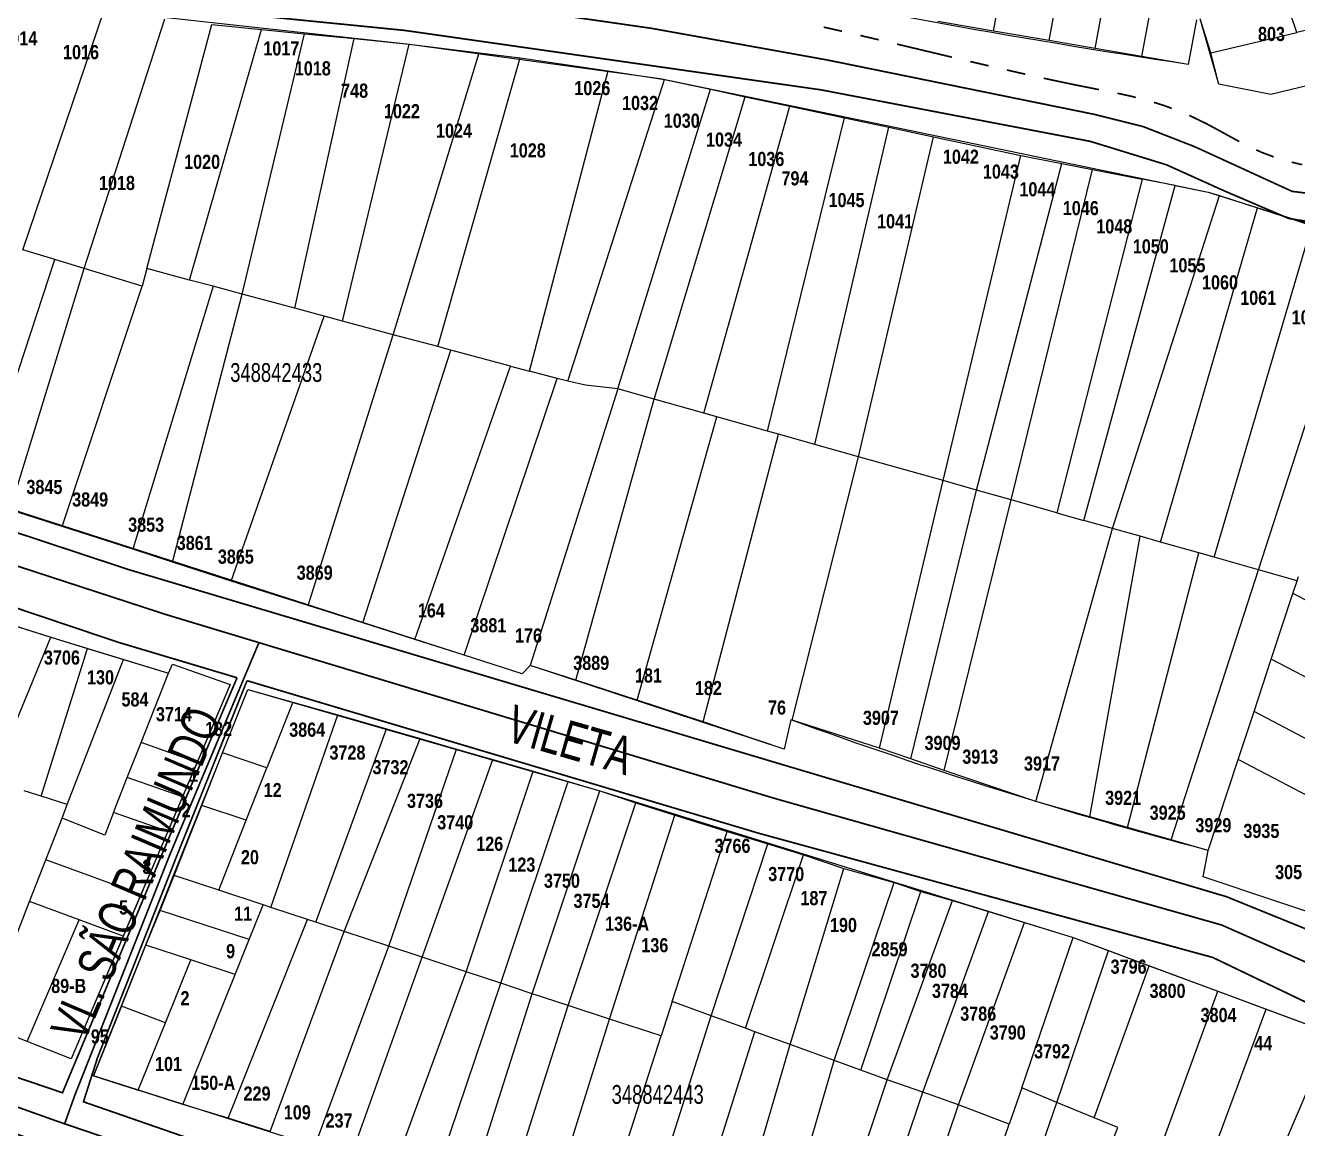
# Model space of a CAD drawing. Extents: x 203136 to 205923, y 4839890 to 4842982.
# Drawn here: x 205385.6 to 205520.8, y 4840043.1 to 4840160.3 of the extents above; entities that cross this region are included whole.
import ezdxf
from ezdxf.enums import TextEntityAlignment as Align

# ---------------------------------------------------------------- set-up
doc = ezdxf.new("R2010")
doc.units = 0
doc.header["$LTSCALE"] = 1.5
doc.header["$MEASUREMENT"] = 0
doc.linetypes.add('TRACO_13', pattern=[8, 5, -1, 1, -1])
doc.linetypes.add('TRACO_25', pattern=[8, 3, -1, 1, -1, 1, -1])
for name, color, linetype in [('CD_MALHA_LOTES', 40, 'CONTINUOUS'), ('CD_TXT_QUADRA', 7, 'CONTINUOUS'), ('RU-QUADRAS', 210, 'CONTINUOUS'), ('SV-EIXO-RUA-N-PAV', 6, 'CONTINUOUS'), ('SV-RUA-NAO-PAV-S-GUIA-C-GUIA', 7, 'CONTINUOUS'), ('SV-TXT-RUA-N-PAV-S-GUIA-C-GUIA', 7, 'CONTINUOUS'), ('SV-TXT-RUA-PAV-S-GUIA-C-GUIA', 7, 'CONTINUOUS'), ('Th_NmrPort', 1, 'CONTINUOUS')]:
    doc.layers.add(name, color=color, linetype=linetype)
doc.styles.add('3488-42-2D_TXTB$0$ARIAL', font='ARIAL.TTF')
doc.styles.add('ARIAL', font='ARIAL.TTF')
doc.styles.get("Standard").update_dxf_attribs({"font": 'swisscbo.ttf'})

msp = doc.modelspace()

# ---------------------------------------------------------------- linework, layer by layer
at = {"layer": 'CD_MALHA_LOTES', "linetype": 'Continuous', "flags": 128}
for points in [[(205488.44, 4840159.65), (205494.12, 4840190.43)], [(205494.36, 4840158.64), (205498.3, 4840179.89)], [(205504.19, 4840156.95), (205507.72, 4840175.77)], [(205499.26, 4840157.8), (205502, 4840172.82)], [(205520.66, 4840159.52), (205519.39, 4840163.31)], [(205385.29, 4840136.43), (205393.91, 4840161.76)], [(205533.99, 4840162.71), (205520.66, 4840159.52)], [(205391.84, 4840134.43), (205400.4, 4840160.96)], [(205398.5, 4840134.42), (205405.4, 4840160.35)], [(205405.4, 4840160.35), (205410.65, 4840159.83)], [(205488.44, 4840159.65), (205482.53, 4840160.67)], [(205510.01, 4840160.84), (205509.12, 4840156.11)], [(205511.53, 4840157.34), (205510.41, 4840160.95)], [(205403.03, 4840133.2), (205410.65, 4840159.83)], [(205408.6, 4840131.71), (205415.25, 4840159.37)], [(205410.65, 4840159.83), (205415.25, 4840159.37)], [(205414.2, 4840130.21), (205420.53, 4840158.85)], [(205415.25, 4840159.37), (205420.53, 4840158.85)], [(205420.53, 4840158.85), (205426.34, 4840158.28)], [(205494.36, 4840158.64), (205488.44, 4840159.65)], [(205511.53, 4840157.34), (205520.66, 4840159.52)], [(205419.27, 4840128.85), (205426.34, 4840158.28)], [(205424.67, 4840127.4), (205433.81, 4840157.36)], [(205426.34, 4840158.28), (205433.81, 4840157.36)], [(205433.81, 4840157.36), (205438.14, 4840156.81)], [(205499.26, 4840157.8), (205494.36, 4840158.64)], [(205504.19, 4840156.95), (205499.26, 4840157.8)], [(205429.42, 4840126.13), (205438.14, 4840156.81)], [(205438.14, 4840156.81), (205447.49, 4840155.42)], [(205509.12, 4840156.11), (205504.19, 4840156.95)], [(205512.4, 4840154.01), (205511.53, 4840157.34)], [(205439.13, 4840123.53), (205447.49, 4840155.42)], [(205447.49, 4840155.42), (205453.48, 4840154.51)], [(205443.22, 4840122.47), (205453.48, 4840154.51)], [(205448.52, 4840121.65), (205458.36, 4840153.47)], [(205453.48, 4840154.51), (205458.36, 4840153.47)], [(205458.36, 4840153.47), (205462.05, 4840152.68)], [(205517.91, 4840152.92), (205512.4, 4840154.01)], [(205523.92, 4840154.36), (205517.91, 4840152.92)], [(205452.4, 4840120.55), (205462.05, 4840152.68)], [(205462.05, 4840152.68), (205466.81, 4840151.67)], [(205457.66, 4840119.07), (205466.81, 4840151.67)], [(205466.81, 4840151.67), (205472.62, 4840150.43)], [(205464.42, 4840117.16), (205472.62, 4840150.43)], [(205469.45, 4840115.74), (205477.34, 4840149.43)], [(205472.62, 4840150.43), (205477.34, 4840149.43)], [(205477.34, 4840149.43), (205482.07, 4840148.43)], [(205474.09, 4840114.43), (205482.07, 4840148.43)], [(205482.07, 4840148.43), (205491.35, 4840146.45)], [(205483.1, 4840111.89), (205491.35, 4840146.45)], [(205486.63, 4840110.89), (205495.72, 4840145.59)], [(205491.35, 4840146.45), (205495.72, 4840145.59)], [(205495.72, 4840145.59), (205498.98, 4840144.95)], [(205490.32, 4840109.85), (205498.98, 4840144.95)], [(205504.23, 4840143.93), (205495.17, 4840108.48)], [(205498.98, 4840144.95), (205504.23, 4840143.93)], [(205507.75, 4840143.24), (205504.23, 4840143.93)], [(205498.03, 4840107.67), (205507.75, 4840143.24)], [(205507.75, 4840143.24), (205511.27, 4840142.55), (205512.45, 4840142.17)], [(205501.1, 4840106.81), (205512.45, 4840142.17)], [(205512.45, 4840142.17), (205516.49, 4840140.87)], [(205506.2, 4840105.37), (205516.49, 4840140.87)], [(205516.49, 4840140.87), (205522.28, 4840139.01)], [(205511.88, 4840103.75), (205522.28, 4840139.01)], [(205516.59, 4840102.42), (205527.85, 4840137.21)], [(205388.69, 4840135.39), (205385.29, 4840136.43)], [(205380.34, 4840109.97), (205388.69, 4840135.39)], [(205383.97, 4840108.8), (205391.84, 4840134.43)], [(205391.84, 4840134.43), (205388.69, 4840135.39)], [(205398, 4840132.54), (205391.84, 4840134.43)], [(205398.5, 4840134.42), (205398, 4840132.54)], [(205403.03, 4840133.2), (205398.5, 4840134.42)], [(205405.52, 4840132.54), (205403.03, 4840133.2)], [(205389.48, 4840107.02), (205398, 4840132.54)], [(205405.52, 4840132.54), (205397, 4840104.6)], [(205401.21, 4840103.24), (205408.6, 4840131.71)], [(205408.6, 4840131.71), (205405.52, 4840132.54)], [(205414.2, 4840130.21), (205408.6, 4840131.71)], [(205407.43, 4840101.23), (205417.31, 4840129.38)], [(205417.31, 4840129.38), (205414.2, 4840130.21)], [(205419.27, 4840128.85), (205417.31, 4840129.38)], [(205424.67, 4840127.4), (205419.27, 4840128.85)], [(205415.64, 4840098.61), (205424.67, 4840127.4)], [(205429.42, 4840126.13), (205424.67, 4840127.4)], [(205421.43, 4840096.77), (205430.77, 4840125.77)], [(205430.77, 4840125.77), (205429.42, 4840126.13)], [(205437.12, 4840124.07), (205430.77, 4840125.77)], [(205426.96, 4840095.01), (205437.12, 4840124.07)], [(205437.12, 4840124.07), (205439.13, 4840123.53)], [(205432.2, 4840093.34), (205442.1, 4840122.73)], [(205442.1, 4840122.73), (205439.13, 4840123.53)], [(205443.22, 4840122.47), (205442.1, 4840122.73)], [(205448.52, 4840121.65), (205445.08, 4840122.03), (205443.22, 4840122.47)], [(205448.52, 4840121.65), (205439.23, 4840092.26)], [(205452.4, 4840120.55), (205448.52, 4840121.65)], [(205444.06, 4840090.68), (205452.4, 4840120.55)], [(205457.66, 4840119.07), (205452.4, 4840120.55)], [(205450.57, 4840088.56), (205459.05, 4840118.68)], [(205459.05, 4840118.68), (205457.66, 4840119.07)], [(205464.42, 4840117.16), (205459.05, 4840118.68)], [(205457.58, 4840086.28), (205465.6, 4840116.83)], [(205465.6, 4840116.83), (205464.42, 4840117.16)], [(205469.45, 4840115.74), (205465.6, 4840116.83)], [(205474.09, 4840114.43), (205469.45, 4840115.74)], [(205467.07, 4840086.44), (205474.09, 4840114.43)], [(205483.1, 4840111.89), (205474.09, 4840114.43)], [(205476.32, 4840083.47), (205483.1, 4840111.89)], [(205486.63, 4840110.89), (205483.1, 4840111.89)], [(205479.66, 4840082.32), (205486.63, 4840110.89)], [(205490.32, 4840109.85), (205486.63, 4840110.89)], [(205389.48, 4840107.02), (205383.97, 4840108.8)], [(205483.22, 4840081.11), (205490.32, 4840109.85)], [(205495.17, 4840108.48), (205490.32, 4840109.85)], [(205495.17, 4840108.48), (205498.03, 4840107.67)], [(205501.1, 4840106.81), (205498.03, 4840107.67)], [(205397, 4840104.6), (205389.48, 4840107.02)], [(205492.95, 4840077.82), (205501.1, 4840106.81)], [(205504.04, 4840105.98), (205501.1, 4840106.81)], [(205498.69, 4840076.18), (205504.04, 4840105.98)], [(205506.2, 4840105.37), (205504.04, 4840105.98)], [(205510.27, 4840104.21), (205506.2, 4840105.37)], [(205401.21, 4840103.24), (205397, 4840104.6)], [(205502.68, 4840075.05), (205510.27, 4840104.21)], [(205511.88, 4840103.75), (205510.27, 4840104.21)], [(205516.59, 4840102.42), (205511.88, 4840103.75)], [(205407.43, 4840101.23), (205401.21, 4840103.24)], [(205507.32, 4840073.73), (205516.59, 4840102.42)], [(205520.7, 4840101.25), (205516.59, 4840102.42)], [(205415.64, 4840098.61), (205407.43, 4840101.23)], [(205520.26, 4840099.91), (205520.7, 4840101.25)], [(205520.7, 4840101.25), (205520.84, 4840101.7)], [(205517.96, 4840092.94), (205520.26, 4840099.91)], [(205522.27, 4840098.88), (205520.26, 4840099.91)], [(205421.43, 4840096.77), (205415.64, 4840098.61)], [(205382.41, 4840097.11), (205388.29, 4840095.25)], [(205426.96, 4840095.01), (205421.43, 4840096.77)], [(205381.99, 4840080.01), (205388.29, 4840095.25)], [(205388.29, 4840095.25), (205392.19, 4840094.06)], [(205387.25, 4840078.36), (205392.19, 4840094.06)], [(205392.19, 4840094.06), (205396.01, 4840092.89)], [(205432.2, 4840093.34), (205426.96, 4840095.01)], [(205390.03, 4840077.48), (205396.01, 4840092.89)], [(205396.01, 4840092.89), (205400.78, 4840091.43)], [(205439.23, 4840092.26), (205438.35, 4840091.38), (205432.2, 4840093.34)], [(205516.13, 4840087.37), (205517.96, 4840092.94)], [(205543.25, 4840079.75), (205517.96, 4840092.94)], [(205397.88, 4840084.06), (205400.78, 4840091.43)], [(205400.78, 4840091.43), (205401.22, 4840092.41)], [(205401.22, 4840092.41), (205407.34, 4840090.23), (205403.83, 4840081.96)], [(205444.06, 4840090.68), (205439.23, 4840092.26)], [(205450.57, 4840088.56), (205444.06, 4840090.68)], [(205406.54, 4840082.97), (205409.2, 4840089.71), (205413.99, 4840088.35)], [(205457.58, 4840086.28), (205450.57, 4840088.56)], [(205413.99, 4840088.35), (205411.24, 4840081.38)], [(205413.99, 4840088.35), (205418.78, 4840087)], [(205514.45, 4840082.28), (205516.13, 4840087.37)], [(205540.35, 4840074.62), (205516.13, 4840087.37)], [(205411.67, 4840066.55), (205418.78, 4840087)], [(205418.78, 4840087), (205423.94, 4840085.54)], [(205467.07, 4840086.44), (205466.91, 4840086.49), (205466.21, 4840083.35), (205457.58, 4840086.28)], [(205476.32, 4840083.47), (205467.07, 4840086.44)], [(205416.43, 4840064.98), (205423.94, 4840085.54)], [(205419.46, 4840063.98), (205427.52, 4840084.5)], [(205423.94, 4840085.54), (205427.52, 4840084.5)], [(205427.52, 4840084.5), (205431.4, 4840083.37)], [(205396.41, 4840080.34), (205397.88, 4840084.06)], [(205403.83, 4840081.96), (205397.88, 4840084.06)], [(205424.2, 4840062.42), (205431.4, 4840083.37)], [(205431.4, 4840083.37), (205435.24, 4840082.26)], [(205479.66, 4840082.32), (205476.32, 4840083.47)], [(205403.83, 4840081.96), (205402.27, 4840078.29)], [(205404.33, 4840077.39), (205406.54, 4840082.97)], [(205411.24, 4840081.38), (205406.54, 4840082.97)], [(205427.73, 4840061.26), (205435.24, 4840082.26)], [(205435.24, 4840082.26), (205439.54, 4840081.01)], [(205483.22, 4840081.11), (205479.66, 4840082.32)], [(205511.27, 4840072.61), (205514.45, 4840082.28)], [(205537.78, 4840070.05), (205514.45, 4840082.28)], [(205394.95, 4840076.62), (205396.41, 4840080.34)], [(205402.27, 4840078.29), (205396.41, 4840080.34)], [(205409.05, 4840075.81), (205411.24, 4840081.38)], [(205432.4, 4840059.72), (205439.54, 4840081.01)], [(205439.54, 4840081.01), (205443.26, 4840079.93)], [(205492.95, 4840077.82), (205483.22, 4840081.11)], [(205436.11, 4840058.5), (205443.26, 4840079.93)], [(205443.26, 4840079.93), (205446.63, 4840078.92)], [(205387.25, 4840078.36), (205385.44, 4840078.93)], [(205390.03, 4840077.48), (205387.25, 4840078.36)], [(205402.27, 4840078.29), (205400.7, 4840074.61)], [(205439.44, 4840057.36), (205446.63, 4840078.92)], [(205443.25, 4840056.14), (205450.43, 4840077.65)], [(205446.63, 4840078.92), (205450.43, 4840077.65)], [(205450.43, 4840077.65), (205454.57, 4840076.34)], [(205498.69, 4840076.18), (205492.95, 4840077.82)], [(205389.47, 4840076.03), (205390.03, 4840077.48)], [(205394.95, 4840076.62), (205394.02, 4840074.24)], [(205400.7, 4840074.61), (205394.95, 4840076.62)], [(205401.38, 4840069.94), (205404.33, 4840077.39)], [(205409.05, 4840075.81), (205404.33, 4840077.39)], [(205447.65, 4840054.69), (205454.57, 4840076.34)], [(205454.57, 4840076.34), (205460.14, 4840074.63)], [(205387.75, 4840071.61), (205389.47, 4840076.03)], [(205394.02, 4840074.24), (205389.47, 4840076.03)], [(205406.12, 4840068.38), (205409.05, 4840075.81)], [(205502.68, 4840075.05), (205498.69, 4840076.18)], [(205507.32, 4840073.73), (205502.68, 4840075.05)], [(205400.7, 4840074.61), (205397.86, 4840067.92)], [(205454.3, 4840056.55), (205460.14, 4840074.63)], [(205460.14, 4840074.63), (205464.45, 4840073.31)], [(205511.27, 4840072.61), (205507.32, 4840073.73)], [(205458.45, 4840055.04), (205464.45, 4840073.31)], [(205464.45, 4840073.31), (205468.27, 4840072.14)], [(205537.78, 4840070.05), (205533.36, 4840062.22), (205510.74, 4840069.81), (205511.27, 4840072.61)], [(205386.03, 4840067.18), (205387.75, 4840071.61)], [(205397.86, 4840067.92), (205387.75, 4840071.61)], [(205462.08, 4840053.72), (205468.27, 4840072.14)], [(205468.27, 4840072.14), (205472.54, 4840070.7)], [(205399.91, 4840066.22), (205401.38, 4840069.94)], [(205406.12, 4840068.38), (205401.38, 4840069.94)], [(205466.83, 4840051.99), (205472.54, 4840070.7)], [(205472.54, 4840070.7), (205477.9, 4840069.19)], [(205410.86, 4840066.82), (205406.12, 4840068.38)], [(205471.53, 4840050.28), (205477.9, 4840069.19)], [(205474.34, 4840049.25), (205480.74, 4840068.23)], [(205477.9, 4840069.19), (205480.74, 4840068.23)], [(205480.74, 4840068.23), (205484.08, 4840067.29)], [(205380.99, 4840054.17), (205386.03, 4840067.18)], [(205391.29, 4840065.24), (205386.03, 4840067.18)], [(205397.86, 4840067.92), (205395.98, 4840063.51)], [(205409.37, 4840063.14), (205410.86, 4840066.82)], [(205411.67, 4840066.55), (205410.86, 4840066.82)], [(205477.15, 4840048.23), (205484.08, 4840067.29)], [(205484.08, 4840067.29), (205487.9, 4840066.12)], [(205398.39, 4840062.53), (205399.91, 4840066.22)], [(205409.37, 4840063.14), (205399.91, 4840066.22)], [(205415.57, 4840065.26), (205411.67, 4840066.55)], [(205480.93, 4840046.91), (205487.9, 4840066.12)], [(205487.9, 4840066.12), (205491.73, 4840064.95)], [(205385.78, 4840052.29), (205391.29, 4840065.24)], [(205395.98, 4840063.51), (205391.29, 4840065.24)], [(205407.14, 4840044.16), (205415.57, 4840065.26)], [(205416.43, 4840064.98), (205415.57, 4840065.26)], [(205419.46, 4840063.98), (205416.43, 4840064.98)], [(205484.71, 4840045.59), (205491.73, 4840064.95)], [(205491.73, 4840064.95), (205496.92, 4840063.36)], [(205395.98, 4840063.51), (205390.43, 4840050.45), (205385.78, 4840052.29)], [(205407.88, 4840059.44), (205409.37, 4840063.14)], [(205411.58, 4840042.73), (205419.46, 4840063.98)], [(205424.2, 4840062.42), (205419.46, 4840063.98)], [(205491.44, 4840047.38), (205496.92, 4840063.36)], [(205496.92, 4840063.36), (205500.67, 4840061.97)], [(205395.78, 4840056.05), (205398.39, 4840062.53)], [(205403.16, 4840060.98), (205398.39, 4840062.53)], [(205416.33, 4840041.18), (205424.2, 4840062.42)], [(205427.73, 4840061.26), (205424.2, 4840062.42)], [(205495.19, 4840045.83), (205500.67, 4840061.97)], [(205500.67, 4840061.97), (205504.99, 4840060.36)], [(205400.45, 4840054.28), (205403.16, 4840060.98)], [(205407.88, 4840059.44), (205403.16, 4840060.98)], [(205420.14, 4840039.96), (205427.73, 4840061.26)], [(205432.4, 4840059.72), (205427.73, 4840061.26)], [(205499.14, 4840044.2), (205504.99, 4840060.36)], [(205504.99, 4840060.36), (205512.29, 4840057.66)], [(205402.3, 4840045.61), (205407.88, 4840059.44)], [(205424.63, 4840038.5), (205432.4, 4840059.72)], [(205436.11, 4840058.5), (205432.4, 4840059.72)], [(205428.87, 4840037.13), (205436.11, 4840058.5)], [(205432.63, 4840036), (205439.44, 4840057.36)], [(205439.44, 4840057.36), (205436.11, 4840058.5)], [(205443.25, 4840056.14), (205439.44, 4840057.36)], [(205504.73, 4840037), (205512.29, 4840057.66)], [(205512.29, 4840057.66), (205517.42, 4840055.75)], [(205395.78, 4840056.05), (205392.8, 4840048.65), (205397.55, 4840047.13)], [(205400.45, 4840054.28), (205395.78, 4840056.05)], [(205436.44, 4840034.79), (205443.25, 4840056.14)], [(205447.65, 4840054.69), (205443.25, 4840056.14)], [(205454.3, 4840056.55), (205453.12, 4840052.89)], [(205458.45, 4840055.04), (205454.3, 4840056.55)], [(205441.42, 4840034.74), (205447.65, 4840054.69)], [(205453.12, 4840052.89), (205447.65, 4840054.69)], [(205450.91, 4840031.33), (205458.45, 4840055.04)], [(205462.08, 4840053.72), (205458.45, 4840055.04)], [(205512.03, 4840041.22), (205517.42, 4840055.75)], [(205517.42, 4840055.75), (205524.4, 4840053.16)], [(205385.78, 4840052.29), (205380.99, 4840054.17)], [(205397.55, 4840047.13), (205400.45, 4840054.28)], [(205455.62, 4840029.64), (205463.07, 4840053.35)], [(205463.07, 4840053.35), (205462.08, 4840053.72)], [(205466.83, 4840051.99), (205463.07, 4840053.35)], [(205446.67, 4840032.85), (205453.12, 4840052.89)], [(205459.86, 4840028.12), (205466.83, 4840051.99)], [(205471.53, 4840050.28), (205466.83, 4840051.99)], [(205518.14, 4840038.49), (205524.4, 4840053.16)], [(205464.58, 4840026.42), (205471.53, 4840050.28)], [(205474.34, 4840049.25), (205471.53, 4840050.28)], [(205477.15, 4840048.23), (205474.34, 4840049.25)], [(205469.27, 4840024.73), (205477.15, 4840048.23)], [(205480.93, 4840046.91), (205477.15, 4840048.23)], [(205402.3, 4840045.61), (205397.55, 4840047.13)], [(205473.04, 4840023.38), (205480.93, 4840046.91)], [(205484.71, 4840045.59), (205480.93, 4840046.91)], [(205491.44, 4840047.38), (205490.11, 4840043.51)], [(205495.19, 4840045.83), (205491.44, 4840047.38)], [(205407.14, 4840044.16), (205402.3, 4840045.61)], [(205476.8, 4840022.03), (205484.71, 4840045.59)], [(205490.11, 4840043.51), (205484.71, 4840045.59)], [(205485.85, 4840018.78), (205495.19, 4840045.83)], [(205499.14, 4840044.2), (205495.19, 4840045.83)], [(205411.58, 4840042.73), (205407.14, 4840044.16)], [(205501.65, 4840043.17), (205499.14, 4840044.2)], [(205482.09, 4840020.13), (205490.11, 4840043.51)], [(205500, 4840038.91), (205501.65, 4840043.17)]]:
    msp.add_lwpolyline(points, dxfattribs=at)
at = {"layer": 'RU-QUADRAS', "color": 6, "linetype": 'Continuous'}
msp.add_lwpolyline([(205296.28, 4840152.16), (205310.69, 4840184.12, -0.0158818404), (205364.13, 4840163.51), (205365, 4840165.95), (205383.69, 4840160.72), (205383.86, 4840162.99), (205426.39, 4840158.27), (205453.02, 4840154.6), (205511.27, 4840142.55), (205538.34, 4840133.99), (205542.88, 4840130.07), (205547.59, 4840123.25), (205555.63, 4840104.22), (205548.12, 4840099.33), (205552.57, 4840096.27), (205533.36, 4840062.22), (205510.74, 4840069.81), (205511.27, 4840072.61, -0.0229911433), (205466.91, 4840086.49), (205466.21, 4840083.35), (205439.23, 4840092.26), (205438.35, 4840091.38), (205330.08, 4840126.22, 0.0223516869)], format="xyb", close=True, dxfattribs=at)
msp.add_lwpolyline([(205510.01, 4840160.84), (205509.12, 4840156.11, -0.0145988452), (205453.69, 4840166.16, -0.0191752428)], format="xyb", dxfattribs=at)
for points in [[(205523.92, 4840154.36), (205517.91, 4840152.92), (205512.4, 4840154.01), (205510.41, 4840160.95)], [(205350.43, 4840107.29), (205388.29, 4840095.25), (205400.78, 4840091.43), (205401.22, 4840092.41), (205407.34, 4840090.23), (205390.43, 4840050.45), (205376.39, 4840055.98)]]:
    msp.add_lwpolyline(points, dxfattribs=at)
msp.add_lwpolyline([(205392.8, 4840048.65), (205409.2, 4840089.71), (205446.63, 4840078.92), (205496.92, 4840063.36), (205528.33, 4840051.7), (205509.12, 4840010.54), (205441.42, 4840034.74), (205441.01, 4840033.33)], close=True, dxfattribs=at)
at = {"layer": 'SV-EIXO-RUA-N-PAV', "const_width": 0.18}
for points in [[(205235.369528, 4840247.519318), (205245.803994, 4840238.854985), (205248.750434, 4840236.880657), (205252.511865, 4840232.84585), (205273.380798, 4840215.610348), (205294.948466, 4840198.328263), (205305.196603, 4840194.787998), (205312.649793, 4840189.757095), (205331.143021, 4840181.325674), (205363.051991, 4840170.052724), (205374.837348, 4840167.816766), (205427.522085, 4840163.4846), (205452.117613, 4840159.944334), (205470.750588, 4840156.590399), (205499.119293, 4840150.814177), (205504.336526, 4840149.509868), (205509.833253, 4840147.367076), (205520.176437, 4840142.623689), (205526.183689, 4840141.870348), (205532.755808, 4840142.024672), (205539.319937, 4840142.708832), (205545.335178, 4840144.420742)], [(205321.582766, 4840124.197656), (205344.554852, 4840115.914865), (205400.525879, 4840097.66277), (205465.232929, 4840078.11812), (205512.675346, 4840064.685628), (205522.392468, 4840060.398663), (205530.180455, 4840056.468944), (205534.038724, 4840052.181979)], [(205389.750206, 4840043.561747), (205390.793591, 4840046.495465), (205400.962662, 4840072.239949), (205410.393298, 4840094.682333)], [(205279.771299, 4840081.418413), (205300.425394, 4840074.583928), (205311.487828, 4840071.050095), (205354.162703, 4840056.261772), (205389.001687, 4840043.816534), (205410.780854, 4840036.403167), (205422.419456, 4840032.254754), (205457.488907, 4840021.691666), (205502.391633, 4840005.789418), (205505.349298, 4840004.521847), (205507.648961, 4840002.571559)]]:
    msp.add_lwpolyline(points, dxfattribs=at)
at = {"layer": 'SV-RUA-NAO-PAV-S-GUIA-C-GUIA', "linetype": 'TRACO_25', "const_width": 0.18}
for points in [[(205294.33, 4840151.06), (205293.44, 4840152.56), (205293.84, 4840153.96), (205295.07, 4840157.25), (205307.55, 4840185.8), (205309.05, 4840188.15), (205310.54, 4840188.05), (205329.7, 4840178.18), (205340.37, 4840174.33), (205350.66, 4840170.58), (205361.74, 4840166.99), (205373.69, 4840164.92), (205425.85, 4840159.73), (205470.12, 4840153.41), (205498.72, 4840147.94), (205506.82, 4840145.45), (205513.05, 4840142.64), (205519.83, 4840139.74), (205526.05, 4840138.77)], [(205408.07, 4840090.95), (205400.25, 4840072.57), (205389.52, 4840046.86), (205358.79, 4840057.29), (205311.57, 4840073.51), (205280.21, 4840083.2), (205279.38, 4840079.79), (205299.56, 4840072.6), (205352.36, 4840054.27), (205387.75, 4840041.34)], [(205511.75, 4840061.23), (205527.54, 4840053.64), (205529.49, 4840050.17), (205529.34, 4840046.09), (205510.17, 4840010.4), (205508.21, 4840008.35), (205505.74, 4840008.21), (205456, 4840025.14), (205411.93, 4840038.9), (205391.75, 4840045.9), (205393.24, 4840050.58), (205401.63, 4840071.93), (205409.13, 4840090.64)], [(205522.9, 4840063.75), (205513.2, 4840067.69)]]:
    msp.add_lwpolyline(points, dxfattribs=at)
at = {"layer": 'SV-RUA-NAO-PAV-S-GUIA-C-GUIA', "const_width": 0.18}
for points in [[(205471.380971, 4840159.85519), (205470.401882, 4840160.074585)], [(205472.352632, 4840159.633497), (205471.380971, 4840159.85519)], [(205474.306224, 4840159.183281), (205474.301548, 4840159.184362)], [(205475.275302, 4840158.956763), (205474.306224, 4840159.183281)], [(205475.76732, 4840158.841755), (205475.275302, 4840158.956763)], [(205476.248844, 4840158.728253), (205475.76732, 4840158.841755)], [(205478.687405, 4840158.151377), (205478.195188, 4840158.268098)], [(205479.168111, 4840158.036971), (205478.687405, 4840158.151377)], [(205480.146774, 4840157.804053), (205479.168111, 4840158.036971)], [(205481.113727, 4840157.573742), (205480.146774, 4840157.804053)], [(205483.065115, 4840157.108954), (205481.113727, 4840157.573742)], [(205484.032435, 4840156.880102), (205483.065115, 4840157.108954)], [(205485.984195, 4840156.418345), (205485.978708, 4840156.419644)], [(205486.952665, 4840156.192912), (205485.984195, 4840156.418345)], [(205487.926627, 4840155.966201), (205486.952665, 4840156.192912)], [(205491.826306, 4840155.076026), (205489.875824, 4840155.518316)], [(205494.761086, 4840154.434562), (205493.780175, 4840154.648951)], [(205495.735551, 4840154.228889), (205494.761086, 4840154.434562)], [(205496.228764, 4840154.12479), (205495.735551, 4840154.228889)], [(205496.714549, 4840154.025035), (205496.228764, 4840154.12479)], [(205497.698339, 4840153.823015), (205496.714549, 4840154.025035)], [(205498.675163, 4840153.630152), (205497.698339, 4840153.823015)], [(205499.656224, 4840153.436451), (205498.675163, 4840153.630152)], [(205502.994078, 4840152.750583), (205501.617869, 4840153.046708)], [(205503.567484, 4840152.602204), (205502.994078, 4840152.750583)], [(205506.599374, 4840151.732577), (205505.498438, 4840152.082888)], [(205507.391817, 4840151.440157), (205506.599374, 4840151.732577)], [(205509.394346, 4840150.627778), (205509.245537, 4840150.69058)], [(205510.148588, 4840150.261486), (205509.394346, 4840150.627778)], [(205511.115087, 4840149.792113), (205510.148588, 4840150.261486)], [(205511.929031, 4840149.351491), (205511.115087, 4840149.792113)], [(205512.435695, 4840149.077212), (205511.929031, 4840149.351491)], [(205512.807692, 4840148.874048), (205512.435695, 4840149.077212)], [(205514.562975, 4840147.915412), (205512.807692, 4840148.874048)], [(205516.930579, 4840146.772031), (205516.359339, 4840147.038079)], [(205517.277121, 4840146.642828), (205516.930579, 4840146.772031)], [(205518.214115, 4840146.293483), (205517.277121, 4840146.642828)], [(205521.251517, 4840145.457066), (205520.131195, 4840145.72647)]]:
    msp.add_lwpolyline(points, dxfattribs=at)
at = {"layer": 'SV-RUA-NAO-PAV-S-GUIA-C-GUIA', "linetype": 'TRACO_13', "const_width": 0.18}
for points in [[(205513.2, 4840067.69), (205466.26, 4840081.65), (205396.59, 4840102.43), (205343.47, 4840119.98), (205325.68, 4840125.81), (205322.46, 4840127.87)], [(205320.15, 4840120.7), (205343.51, 4840112.2), (205395.41, 4840094.73), (205408.07, 4840090.95)], [(205409.13, 4840090.64), (205463.5, 4840074.43), (205511.75, 4840061.23)]]:
    msp.add_lwpolyline(points, dxfattribs=at)

# ---------------------------------------------------------------- texts
at = {"layer": 'CD_TXT_QUADRA', "style": 'ARIAL', "width": 0.7}
for s, p in [('348842433', (205407.34, 4840122.38)), ('348842443', (205447.87, 4840045.68))]:
    msp.add_text(s, height=2, dxfattribs=at).set_placement(p)
at = {"layer": 'SV-TXT-RUA-N-PAV-S-GUIA-C-GUIA', "style": '3488-42-2D_TXTB$0$ARIAL', "width": 0.7}
msp.add_text('VL. SÃO RAIMUNDO', height=4, rotation=67, dxfattribs=at).set_placement((205391.850088, 4840052.064063))
at = {"layer": 'SV-TXT-RUA-PAV-S-GUIA-C-GUIA', "width": 0.7}
for style, p in [('3488-42-2D_TXTB$0$ARIAL', (205436.438729, 4840084.295143)), ('ARIAL', (205436.44, 4840084.3))]:
    msp.add_text('VILETA', height=4, rotation=344, dxfattribs=dict(at, style=style)).set_placement(p)
at = {"layer": 'Th_NmrPort', "color": 1}
for s, p in [('803', (205516.548554, 4840159.347271)), ('1014', (205383.018554, 4840158.877271)), ('1016', (205389.578554, 4840157.417271)), ('1017', (205410.867161, 4840157.813721)), ('1018', (205414.207161, 4840155.693721)), ('748', (205419.127161, 4840153.323721)), ('1026', (205443.908554, 4840153.597271)), ('1032', (205448.978554, 4840152.017271)), ('1022', (205423.677161, 4840151.143721)), ('1030', (205453.408554, 4840150.137271)), ('1024', (205429.207161, 4840149.073721)), ('1034', (205457.898554, 4840148.127271)), ('1028', (205437.048554, 4840146.977271)), ('1036', (205462.398554, 4840146.067271)), ('1042', (205483.068554, 4840146.307271)), ('1020', (205402.448554, 4840145.767271)), ('1043', (205487.318554, 4840144.727271)), ('1018', (205393.398554, 4840143.517271)), ('794', (205465.918554, 4840144.007271)), ('1044', (205491.198554, 4840142.847271)), ('1045', (205470.918554, 4840141.697271)), ('1046', (205495.808554, 4840140.847271)), ('1041', (205476.078554, 4840139.447271)), ('1048', (205499.368554, 4840138.907271)), ('1050', (205503.248554, 4840136.777271)), ('1055', (205507.138554, 4840134.777271)), ('1060', (205510.598554, 4840132.957271)), ('1061', (205514.658554, 4840131.317271)), ('1062', (205520.128554, 4840129.247271)), ('3845', (205385.688554, 4840111.217271)), ('3849', (205390.548554, 4840109.887271)), ('3853', (205396.498554, 4840107.217271)), ('3861', (205401.658554, 4840105.277271)), ('3865', (205406.028554, 4840103.817271)), ('3869', (205414.408554, 4840102.117271)), ('164', (205427.278554, 4840098.107271)), ('3881', (205432.858554, 4840096.527271)), ('176', (205437.598554, 4840095.437271)), ('3706', (205387.548554, 4840093.097271)), ('3889', (205443.788554, 4840092.527271)), ('130', (205392.128554, 4840090.997271)), ('181', (205450.348554, 4840091.187271)), ('182', (205456.718554, 4840089.857271)), ('584', (205395.788554, 4840088.647271)), ('76', (205464.488554, 4840087.787271)), ('3714', (205399.448554, 4840087.077271)), ('3907', (205474.568554, 4840086.697271)), ('132', (205404.678554, 4840085.507271)), ('3864', (205413.608554, 4840085.437271)), ('3909', (205481.118554, 4840084.027271)), ('3728', (205417.888554, 4840083.007271)), ('3913', (205485.128554, 4840082.567271)), ('3732', (205422.458554, 4840081.447271)), ('3917', (205491.688554, 4840081.837271)), ('1', (205402.978554, 4840080.667271)), ('12', (205410.898554, 4840079.017271)), ('3921', (205500.308554, 4840078.197271)), ('2', (205402.188554, 4840076.877271)), ('3736', (205426.128554, 4840077.877271)), ('3740', (205429.338554, 4840075.597271)), ('3925', (205505.038554, 4840076.617271)), ('3929', (205509.898554, 4840075.287271)), ('3935', (205514.998554, 4840074.677271)), ('126', (205433.478554, 4840073.307271)), ('3766', (205458.798554, 4840073.097271)), ('20', (205408.478554, 4840071.887271)), ('3', (205398.008554, 4840070.857271)), ('123', (205436.898554, 4840071.097271)), ('3770', (205464.508554, 4840070.097271)), ('305', (205518.368554, 4840070.307271)), ('3750', (205440.678554, 4840069.387271)), ('187', (205467.928554, 4840067.537271)), ('5', (205395.528554, 4840066.547271)), ('3754', (205443.818554, 4840067.247271)), ('11', (205407.758554, 4840065.887271)), ('136-A', (205447.178554, 4840064.817271)), ('190', (205471.068554, 4840064.677271)), ('136', (205451.028554, 4840062.537271)), ('2859', (205475.488554, 4840062.107271)), ('9', (205406.908554, 4840061.897271)), ('3780', (205479.628554, 4840059.827271)), ('3796', (205500.888554, 4840060.257271)), ('89-B', (205388.318554, 4840058.207271)), ('2', (205402.058554, 4840056.907271)), ('3784', (205481.908554, 4840057.687271)), ('3800', (205505.028554, 4840057.687271)), ('3786', (205484.908554, 4840055.267271)), ('3804', (205510.448554, 4840055.117271)), ('95', (205392.538554, 4840052.837271)), ('3790', (205488.048554, 4840053.267271)), ('3792', (205492.758554, 4840051.267271)), ('44', (205516.148554, 4840052.127271)), ('101', (205399.348554, 4840049.917271)), ('150-A', (205403.198554, 4840047.917271)), ('229', (205408.758554, 4840046.777271)), ('109', (205413.038554, 4840044.777271)), ('237', (205417.468554, 4840043.917271))]:
    msp.add_text(s, height=1.5, dxfattribs=at).set_placement(p, align=Align.MIDDLE_LEFT)

doc.saveas('drawing.dxf')
